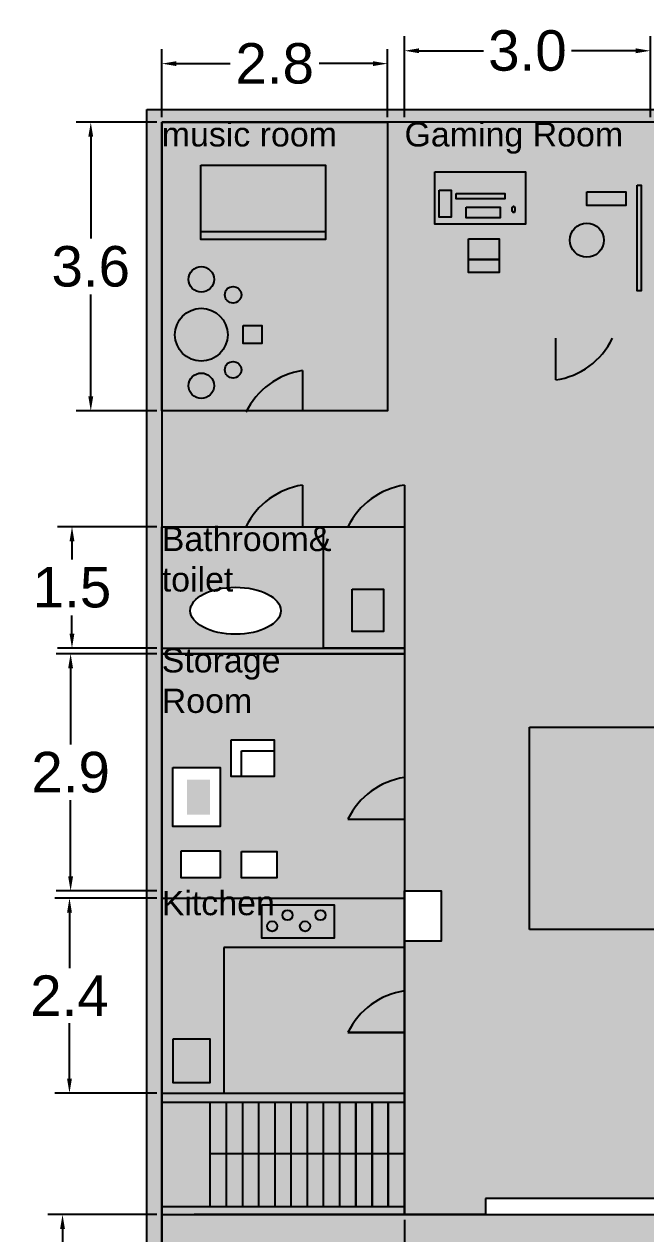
# Model space of a CAD drawing. Header units: metres. Extents: x 27.6 to 48.1, y 14.9 to 38.7.
# Drawn here: x 27.6 to 35.28, y 23.71 to 38.66 of the extents above; entities that cross this region are included whole.
import ezdxf

# ---------------------------------------------------------------- set-up
doc = ezdxf.new("R2010")
doc.units = ezdxf.units.M
doc.styles.get("Standard").update_dxf_attribs({"font": 'arial.ttf'})
doc.dimstyles.new('Copy of Standard', dxfattribs={"dimtxt": 0.5, "dimasz": 0.18, "dimexe": 0.18, "dimexo": 0.0625, "dimgap": 0.09, "dimtad": 0, "dimtih": 1, "dimtoh": 1, "dimdec": 1, "dimzin": 0, "dimdsep": 46, "dimtxsty": 'Standard', "dimcen": 0.09, "dimadec": 0, "dimazin": 0, "dimtfac": 1, "dimtdec": 1, "dimtofl": 0, "dimtmove": 0, "dimatfit": 3, "dimfxl": 1, "dimtolj": 1, "dimtzin": 0, "dimarcsym": 0})

# ---------------------------------------------------------------- blocks, each defined once
blk = doc.blocks.new('*D3')
at = {"color": 0, "lineweight": -2, "transparency": 16777216}
for p, q in [((29.241, 37.452), (28.246, 37.452)), ((28.426, 37.272), (28.426, 36.014)), ((28.426, 34.064), (28.426, 35.323)), ((29.241, 33.884), (28.246, 33.884))]:
    blk.add_line(p, q, dxfattribs=at)
at = {"color": 0, "transparency": 16777216}
for points in [[(28.396, 37.272), (28.456, 37.272), (28.426, 37.452)], [(28.396, 34.064), (28.456, 34.064), (28.426, 33.884)]]:
    blk.add_solid(points, dxfattribs=at)
at = {"layer": 'Defpoints', "color": 0, "transparency": 16777216}
for p in [(28.426, 37.452), (29.303, 37.452), (29.303, 33.884)]:
    blk.add_point(p, dxfattribs=at)
at = {"color": 0, "transparency": 16777216, "insert": (28.426, 35.668), "char_height": 0.5, "attachment_point": 5}
blk.add_mtext('\\A1;3.6', dxfattribs=at)
blk = doc.blocks.new('*D4')
at = {"color": 0, "lineweight": -2, "transparency": 16777216}
for p, q in [((29.303, 37.514), (29.303, 38.356)), ((32.094, 37.514), (32.094, 38.356)), ((29.483, 38.176), (30.149, 38.176)), ((31.914, 38.176), (31.249, 38.176))]:
    blk.add_line(p, q, dxfattribs=at)
at = {"color": 0, "transparency": 16777216}
for points in [[(29.483, 38.206), (29.483, 38.146), (29.303, 38.176)], [(31.914, 38.206), (31.914, 38.146), (32.094, 38.176)]]:
    blk.add_solid(points, dxfattribs=at)
at = {"layer": 'Defpoints', "color": 0, "transparency": 16777216}
for p in [(32.094, 38.176), (29.303, 37.452), (32.094, 37.452)]:
    blk.add_point(p, dxfattribs=at)
at = {"color": 0, "transparency": 16777216, "insert": (30.699, 38.176), "char_height": 0.5, "attachment_point": 5}
blk.add_mtext('\\A1;2.8', dxfattribs=at)
blk = doc.blocks.new('*D5')
at = {"color": 0, "lineweight": -2, "transparency": 16777216}
for p, q in [((32.303, 37.514), (32.303, 38.515)), ((35.341, 37.514), (35.341, 38.515)), ((32.483, 38.335), (33.278, 38.335)), ((35.161, 38.335), (34.367, 38.335))]:
    blk.add_line(p, q, dxfattribs=at)
at = {"color": 0, "transparency": 16777216}
for points in [[(32.483, 38.365), (32.483, 38.305), (32.303, 38.335)], [(35.161, 38.365), (35.161, 38.305), (35.341, 38.335)]]:
    blk.add_solid(points, dxfattribs=at)
at = {"layer": 'Defpoints', "color": 0, "transparency": 16777216}
for p in [(35.341, 38.335), (32.303, 37.452), (35.341, 37.452)]:
    blk.add_point(p, dxfattribs=at)
at = {"color": 0, "transparency": 16777216, "insert": (33.822, 38.335), "char_height": 0.5, "attachment_point": 5}
blk.add_mtext('\\A1;3.0', dxfattribs=at)
blk = doc.blocks.new('*D7')
at = {"color": 0, "lineweight": -2, "transparency": 16777216}
for p, q in [((29.241, 32.452), (28.014, 32.452)), ((28.194, 32.272), (28.194, 32.047)), ((28.194, 31.132), (28.194, 31.356)), ((29.241, 30.952), (28.014, 30.952))]:
    blk.add_line(p, q, dxfattribs=at)
at = {"color": 0, "transparency": 16777216}
for points in [[(28.164, 32.272), (28.224, 32.272), (28.194, 32.452)], [(28.164, 31.132), (28.224, 31.132), (28.194, 30.952)]]:
    blk.add_solid(points, dxfattribs=at)
at = {"layer": 'Defpoints', "color": 0, "transparency": 16777216}
for p in [(29.303, 32.452), (28.194, 30.952), (29.303, 30.952)]:
    blk.add_point(p, dxfattribs=at)
at = {"color": 0, "transparency": 16777216, "insert": (28.194, 31.702), "char_height": 0.5, "attachment_point": 5}
blk.add_mtext('\\A1;1.5', dxfattribs=at)
blk = doc.blocks.new('*D8')
at = {"color": 0, "lineweight": -2, "transparency": 16777216}
for p, q in [((29.241, 30.883), (27.997, 30.883)), ((28.177, 30.703), (28.177, 29.763)), ((28.177, 28.132), (28.177, 29.072)), ((29.241, 27.952), (27.997, 27.952))]:
    blk.add_line(p, q, dxfattribs=at)
at = {"color": 0, "transparency": 16777216}
for points in [[(28.147, 30.703), (28.207, 30.703), (28.177, 30.883)], [(28.147, 28.132), (28.207, 28.132), (28.177, 27.952)]]:
    blk.add_solid(points, dxfattribs=at)
at = {"layer": 'Defpoints', "color": 0, "transparency": 16777216}
for p in [(29.303, 30.883), (28.177, 27.952), (29.303, 27.952)]:
    blk.add_point(p, dxfattribs=at)
at = {"color": 0, "transparency": 16777216, "insert": (28.177, 29.417), "char_height": 0.5, "attachment_point": 5}
blk.add_mtext('\\A1;2.9', dxfattribs=at)
blk = doc.blocks.new('*D9')
at = {"color": 0, "lineweight": -2, "transparency": 16777216}
for p, q in [((29.241, 27.864), (27.983, 27.864)), ((28.163, 27.684), (28.163, 26.999)), ((28.163, 25.632), (28.163, 26.317)), ((29.241, 25.452), (27.983, 25.452))]:
    blk.add_line(p, q, dxfattribs=at)
at = {"color": 0, "transparency": 16777216}
for points in [[(28.133, 27.684), (28.193, 27.684), (28.163, 27.864)], [(28.133, 25.632), (28.193, 25.632), (28.163, 25.452)]]:
    blk.add_solid(points, dxfattribs=at)
at = {"layer": 'Defpoints', "color": 0, "transparency": 16777216}
for p in [(29.303, 27.864), (28.163, 25.452), (29.303, 25.452)]:
    blk.add_point(p, dxfattribs=at)
at = {"color": 0, "transparency": 16777216, "insert": (28.163, 26.658), "char_height": 0.5, "attachment_point": 5}
blk.add_mtext('\\A1;2.4', dxfattribs=at)
blk = doc.blocks.new('*D10')
at = {"color": 0, "lineweight": -2, "transparency": 16777216}
for p, q in [((29.241, 23.952), (27.897, 23.952)), ((28.077, 23.772), (28.077, 22.046)), ((28.077, 19.632), (28.077, 21.358)), ((29.241, 19.452), (27.897, 19.452))]:
    blk.add_line(p, q, dxfattribs=at)
at = {"color": 0, "transparency": 16777216}
for points in [[(28.047, 23.772), (28.107, 23.772), (28.077, 23.952)], [(28.047, 19.632), (28.107, 19.632), (28.077, 19.452)]]:
    blk.add_solid(points, dxfattribs=at)
at = {"layer": 'Defpoints', "color": 0, "transparency": 16777216}
for p in [(29.303, 23.952), (28.077, 19.452), (29.303, 19.452)]:
    blk.add_point(p, dxfattribs=at)
at = {"color": 0, "transparency": 16777216, "insert": (28.077, 21.702), "char_height": 0.5, "attachment_point": 5}
blk.add_mtext('\\A1;4.5', dxfattribs=at)
blk = doc.blocks.new('*D11')
at = {"color": 0, "lineweight": -2, "transparency": 16777216}
for p, q in [((29.303, 23.889), (29.303, 15.095)), ((32.303, 23.889), (32.303, 15.095)), ((29.483, 15.275), (30.259, 15.275)), ((32.123, 15.275), (31.348, 15.275))]:
    blk.add_line(p, q, dxfattribs=at)
at = {"color": 0, "transparency": 16777216}
for points in [[(29.483, 15.305), (29.483, 15.245), (29.303, 15.275)], [(32.123, 15.305), (32.123, 15.245), (32.303, 15.275)]]:
    blk.add_solid(points, dxfattribs=at)
at = {"layer": 'Defpoints', "color": 0, "transparency": 16777216}
for p in [(29.303, 23.952), (32.303, 23.952), (32.303, 15.275)]:
    blk.add_point(p, dxfattribs=at)
at = {"color": 0, "transparency": 16777216, "insert": (30.803, 15.275), "char_height": 0.5, "attachment_point": 5}
blk.add_mtext('\\A1;3.0', dxfattribs=at)

msp = doc.modelspace()

# ---------------------------------------------------------------- hatches: boundary and pattern name
at = {"true_color": 0x000000}
h = msp.add_hatch(color=18, dxfattribs=at)
h.paths.add_polyline_path([(29.119, 19.229), (41.53, 19.229), (41.53, 37.61), (29.119, 37.61)])
h.paths.add_polyline_path([(29.303, 37.452), (32.094, 37.452), (32.094, 33.884), (29.303, 33.884), (29.303, 19.452), (41.303, 19.452), (41.303, 32.984), (35.544, 32.984), (35.544, 35.941), (35.388, 35.941), (35.388, 37.452), (41.303, 37.452), (41.303, 32.984), (41.303, 19.452), (29.303, 19.452), (29.303, 23.952), (29.303, 25.452), (29.303, 27.952), (29.303, 30.952), (29.303, 32.452)], flags=16)
h.paths.add_polyline_path([(29.785, 36.92), (31.325, 36.92), (31.325, 36.001), (29.785, 36.001)], flags=0)
h.paths.add_polyline_path([(29.949, 35.51, -1), (29.635, 35.51, -1)], flags=0)
h.paths.add_polyline_path([(30.287, 35.319, -1), (30.082, 35.319, -1)], flags=0)
h.paths.add_polyline_path([(30.117, 34.826, -1), (29.466, 34.826, -1)], flags=0)
h.paths.add_polyline_path([(30.308, 34.941), (30.54, 34.941), (30.54, 34.716), (30.308, 34.716)], flags=0)
h.paths.add_polyline_path([(30.287, 34.392, -1), (30.082, 34.392, -1)], flags=0)
h.paths.add_polyline_path([(29.949, 34.195, -1), (29.635, 34.195, -1)], flags=0)
h.paths.add_polyline_path([(32.678, 36.838), (33.796, 36.838), (33.796, 36.193), (32.678, 36.193)], flags=16)
h.paths.add_polyline_path([(32.733, 36.612), (32.881, 36.612), (32.881, 36.279), (32.733, 36.279)], flags=0)
h.paths.add_polyline_path([(32.943, 36.573), (33.543, 36.573), (33.543, 36.504), (32.943, 36.504)], flags=0)
h.paths.add_polyline_path([(33.064, 36.401), (33.486, 36.401), (33.486, 36.27), (33.064, 36.27)], flags=0)
h.paths.add_polyline_path([(33.093, 36.009), (33.474, 36.009), (33.474, 35.756), (33.474, 35.595), (33.093, 35.595), (33.093, 35.756)], flags=16)
edge = h.paths.add_edge_path(flags=0)
edge.add_ellipse((33.651, 36.375), major_axis=(0, -0.0399), ratio=0.429179, start_angle=0, end_angle=360)
h.paths.add_polyline_path([(31.044, 32.966), (31.044, 32.452), (31.603, 32.452, -0.247986), (32.303, 32.966), (32.303, 30.952), (32.303, 27.952), (32.756, 27.952), (32.756, 27.329), (32.303, 27.329), (32.303, 27.252), (32.303, 25.452), (32.303, 24.702), (32.303, 23.952), (33.303, 23.952), (33.303, 24.152), (41.303, 24.152), (41.303, 23.952), (29.903, 23.952), (29.903, 25.452), (30.072, 25.452), (30.072, 27.252), (32.303, 27.252), (32.303, 27.952), (32.303, 28.839), (31.603, 28.839, -0.247986), (32.303, 29.353), (32.303, 30.952), (31.303, 30.952), (31.303, 32.452), (30.344, 32.452, -0.247986)], flags=16)
h.paths.add_polyline_path([(34.768, 35.994, -1), (34.345, 35.994, -1)], flags=16)
h.paths.add_polyline_path([(34.556, 36.592), (35.038, 36.592), (35.038, 36.424), (34.556, 36.424)], flags=16)
edge = h.paths.add_edge_path(flags=16)
edge.add_ellipse((30.215, 31.415), major_axis=(0.559, 0), ratio=0.519224, start_angle=0, end_angle=360)
h.paths.add_polyline_path([(35.177, 36.672), (35.228, 36.672), (35.228, 35.367), (35.177, 35.367)], flags=16)
h.paths.add_polyline_path([(31.655, 31.683), (32.042, 31.683), (32.042, 31.157), (31.655, 31.157)], flags=0)
h.paths.add_polyline_path([(35.629, 35.683), (35.745, 35.683), (36.097, 35.683), (36.097, 34.967), (35.745, 34.967), (35.745, 34.965), (35.629, 34.965)], flags=0)
h.paths.add_polyline_path([(35.606, 34.502), (36.147, 34.502), (36.147, 33.157), (35.606, 33.157)], flags=0)
h.paths.add_polyline_path([(30.16, 29.818), (30.693, 29.818), (30.693, 29.365), (30.16, 29.365)], flags=0)
h.paths.add_polyline_path([(29.441, 29.479), (30.027, 29.479), (30.027, 28.747), (29.441, 28.747)], flags=16)
h.paths.add_polyline_path([(33.846, 29.977), (35.846, 29.977), (35.846, 27.977), (35.846, 27.477), (33.846, 27.477)], flags=0)
h.paths.add_polyline_path([(29.541, 28.448), (30.027, 28.448), (30.027, 28.115), (29.541, 28.115)], flags=16)
h.paths.add_polyline_path([(30.287, 28.441), (30.726, 28.441), (30.726, 28.115), (30.287, 28.115)], flags=0)
h.paths.add_polyline_path([(32.303, 26.716), (32.303, 26.202), (32.303, 25.452), (32.303, 23.952), (32.103, 23.952), (31.903, 23.952), (31.703, 23.952), (31.503, 23.952), (31.303, 23.952), (31.103, 23.952), (30.903, 23.952), (30.703, 23.952), (30.503, 23.952), (30.303, 23.952), (30.103, 23.952), (30.103, 25.452), (30.303, 25.452), (32.303, 25.452), (32.303, 26.202), (31.603, 26.202, -0.247986)], flags=0)
h.paths.add_polyline_path([(30.541, 27.779), (31.434, 27.779), (31.434, 27.37), (30.541, 27.37)], flags=0)
h.paths.add_polyline_path([(38.715, 35.457), (40.392, 35.457), (40.683, 35.457), (41.142, 35.457), (41.142, 33.647), (38.715, 33.647)], flags=0)
h.paths.add_polyline_path([(30.919, 27.653, -1), (30.794, 27.653, -1)], flags=0)
h.paths.add_polyline_path([(31.327, 27.653, -1), (31.201, 27.653, -1)], flags=0)
h.paths.add_polyline_path([(30.73, 27.515, -1), (30.604, 27.515, -1)], flags=0)
h.paths.add_polyline_path([(31.136, 27.515, -1), (31.011, 27.515, -1)], flags=0)
h.paths.add_polyline_path([(37.214, 30.984), (38.136, 30.984), (38.136, 30.843), (38.136, 30.268), (37.99, 30.268), (37.334, 30.268), (37.214, 30.269), (37.214, 30.843)], flags=0)
edge = h.paths.add_edge_path(flags=0)
edge.add_ellipse((40.547, 36.815), major_axis=(0.35, 0), ratio=0.843746, start_angle=0, end_angle=360)
h.paths.add_polyline_path([(29.446, 26.125), (29.899, 26.125), (29.899, 25.579), (29.446, 25.579)], flags=16)
edge = h.paths.add_edge_path(flags=0)
edge.add_ellipse((37.957, 28.748), major_axis=(0, -1.275), ratio=0.610389, start_angle=0, end_angle=360)
h.paths.add_polyline_path([(40.74, 35.265), (41.016, 35.265), (41.016, 34.569), (40.74, 34.569)], flags=0)
h.paths.add_polyline_path([(40.917, 37.22), (41.093, 37.22), (41.093, 36.398), (40.917, 36.398)], flags=0)
h.paths.add_polyline_path([(30.303, 24.702), (32.103, 24.702), (32.103, 23.952), (31.903, 23.952), (31.703, 23.952), (31.503, 23.952), (31.503, 24.702), (30.503, 24.702), (30.503, 23.952), (30.303, 23.952)], flags=0)
h.paths.add_polyline_path([(40.732, 34.413), (41.016, 34.413), (41.016, 33.764), (40.732, 33.764)], flags=0)
h.paths.add_polyline_path([(39.152, 29.947), (40.156, 29.947), (40.648, 29.947), (40.648, 27.431), (40.156, 27.431), (39.152, 27.431), (39.152, 27.779), (39.152, 28.403), (39.152, 28.991), (39.152, 29.599)], flags=0)
h.paths.add_polyline_path([(39.152, 29.947), (40.156, 29.947), (40.156, 29.599), (39.152, 29.599)], flags=0)
h.paths.add_polyline_path([(37.214, 27.011), (37.334, 27.011), (37.99, 27.011), (38.136, 27.011), (38.136, 26.437), (38.134, 26.289), (37.214, 26.289), (37.214, 26.438)], flags=0)
h.paths.add_polyline_path([(30.853, 22.956), (31.565, 22.956), (31.565, 21.475), (30.853, 21.475)], flags=16)
h.paths.add_polyline_path([(32.034, 22.956), (32.701, 22.956), (32.701, 21.505), (32.034, 21.505)], flags=16)
h.paths.add_polyline_path([(33.246, 22.956), (33.972, 22.956), (33.972, 21.505), (33.246, 21.505)], flags=16)
h.paths.add_polyline_path([(38.742, 23.032, -1), (38.288, 23.032, -1)], flags=16)
h.paths.add_polyline_path([(37.591, 21.901, -1), (37.137, 21.901, -1)], flags=16)
h.paths.add_polyline_path([(39.257, 21.838, -1), (37.864, 21.838, -1)], flags=16)
h.paths.add_polyline_path([(40.014, 21.901, -1), (39.56, 21.901, -1)], flags=16)
h.paths.add_polyline_path([(38.79, 20.646, -1), (38.336, 20.646, -1)], flags=16)
h = msp.add_hatch(color=9)
h.paths.add_polyline_path([(41.303, 35.941), (35.341, 35.941), (35.341, 32.984), (41.303, 32.984)])
h.paths.add_polyline_path([(38.715, 35.457), (40.392, 35.457), (40.683, 35.457), (41.142, 35.457), (41.142, 33.647), (41.099, 33.647), (38.715, 33.647)], flags=16)
h.paths.add_polyline_path([(36.097, 34.967), (35.745, 34.967), (35.745, 34.965), (35.629, 34.965), (35.629, 35.683), (35.745, 35.683), (36.097, 35.683)], flags=16)
h.paths.add_polyline_path([(36.147, 34.502), (36.147, 33.157), (35.606, 33.157), (35.606, 34.502)], flags=16)
h.paths.add_polyline_path([(40.74, 35.265), (41.016, 35.265), (41.016, 34.569), (40.74, 34.569)], flags=0)
h.paths.add_polyline_path([(40.732, 34.413), (41.016, 34.413), (41.016, 33.764), (40.732, 33.764)], flags=16)
h.paths.add_polyline_path([(41.303, 32.984), (37.96, 32.984, -0.248687), (37.258, 32.467), (37.258, 32.984), (35.341, 32.984), (35.341, 34.784), (34.873, 34.784, -0.248621), (34.172, 34.268), (34.172, 34.784), (32.303, 34.784), (32.303, 33.884), (29.303, 33.884), (29.303, 32.452), (30.344, 32.452, -0.247986), (31.044, 32.966), (31.044, 32.452), (31.603, 32.452, -0.247986), (32.303, 32.966), (32.303, 30.952), (32.303, 27.952), (32.756, 27.952), (32.756, 27.329), (32.303, 27.329), (32.303, 27.252), (32.303, 25.452), (33.303, 25.452), (33.303, 24.152), (41.303, 24.152)])
h.paths.add_polyline_path([(35.846, 29.977), (35.846, 27.977), (35.846, 27.477), (33.846, 27.477), (33.846, 29.977)], flags=16)
h.paths.add_polyline_path([(37.214, 30.984), (38.136, 30.984), (38.136, 30.843), (38.136, 30.268), (37.99, 30.268), (37.334, 30.268), (37.214, 30.269), (37.214, 30.843)], flags=16)
edge = h.paths.add_edge_path(flags=16)
edge.add_ellipse((37.957, 28.748), major_axis=(0, -1.275), ratio=0.610389, start_angle=0, end_angle=360)
h.paths.add_polyline_path([(39.152, 29.947), (40.156, 29.947), (40.648, 29.947), (40.648, 27.431), (40.156, 27.431), (39.152, 27.431), (39.152, 27.779), (39.152, 28.403), (39.152, 28.991), (39.152, 29.599)], flags=16)
h.paths.add_polyline_path([(39.152, 29.947), (40.156, 29.947), (40.156, 29.599), (39.152, 29.599)], flags=0)
h.paths.add_polyline_path([(37.214, 27.011), (37.334, 27.011), (37.99, 27.011), (38.136, 27.011), (38.136, 26.437), (38.134, 26.289), (37.214, 26.289), (37.214, 26.438)], flags=16)
h.paths.add_polyline_path([(32.303, 30.952), (31.303, 30.952), (29.303, 30.952), (29.303, 27.952), (32.303, 27.952), (32.303, 28.839), (31.603, 28.839, -0.247986), (32.303, 29.353)], flags=17)
h.paths.add_polyline_path([(30.693, 29.818), (30.693, 29.365), (30.287, 29.365), (30.16, 29.365), (30.16, 29.818)], flags=16)
h.paths.add_polyline_path([(30.027, 29.479), (30.027, 28.747), (29.441, 28.747), (29.441, 29.479)], flags=16)
h.paths.add_polyline_path([(30.726, 28.441), (30.726, 28.115), (30.287, 28.115), (30.287, 28.441)], flags=16)
h.paths.add_polyline_path([(29.901, 29.326), (29.901, 28.893), (29.614, 28.893), (29.614, 29.326)], flags=0)
h.paths.add_polyline_path([(30.027, 28.448), (30.027, 28.115), (29.541, 28.115), (29.541, 28.448)], flags=16)
h.paths.add_polyline_path([(31.303, 32.452), (31.044, 32.452), (29.303, 32.452), (29.303, 30.952), (31.303, 30.952)], flags=17)
edge = h.paths.add_edge_path(flags=16)
edge.add_ellipse((30.215, 31.415), major_axis=(0.559, 0), ratio=0.519224, start_angle=0, end_angle=360)
h.paths.add_polyline_path([(32.303, 32.452), (31.303, 32.452), (31.303, 30.952), (32.303, 30.952)], flags=17)
h.paths.add_polyline_path([(32.042, 31.683), (32.042, 31.157), (31.655, 31.157), (31.655, 31.683)], flags=16)
h.paths.add_polyline_path([(32.303, 37.452), (29.303, 37.452), (29.303, 33.884), (30.352, 33.884, -0.242719), (31.044, 34.382), (31.044, 33.884), (32.303, 33.884), (32.303, 34.784)])
h.paths.add_polyline_path([(31.325, 36.001), (29.785, 36.001), (29.785, 36.101), (29.785, 36.92), (31.325, 36.92)], flags=16)
h.paths.add_polyline_path([(30.54, 34.941), (30.54, 34.716), (30.308, 34.716), (30.308, 34.941)], flags=16)
h.paths.add_polyline_path([(30.082, 35.319, -1), (30.287, 35.319, -1)], flags=16)
h.paths.add_polyline_path([(30.287, 34.392, -1), (30.082, 34.392, -1)], flags=16)
h.paths.add_polyline_path([(30.117, 34.826, -1), (29.466, 34.826, -1)], flags=16)
h.paths.add_polyline_path([(29.635, 35.51, -1), (29.949, 35.51, -1)], flags=16)
h.paths.add_polyline_path([(29.949, 34.195, -1), (29.635, 34.195, -1)], flags=16)
h.paths.add_polyline_path([(35.341, 35.941), (35.341, 37.452), (32.303, 37.452), (32.303, 34.784), (34.172, 34.784), (35.341, 34.784)])
h.paths.add_polyline_path([(33.093, 35.595), (33.093, 35.756), (33.093, 36.009), (33.474, 36.009), (33.474, 35.756), (33.474, 35.595)], flags=16)
h.paths.add_polyline_path([(32.678, 36.193), (32.678, 36.838), (33.796, 36.838), (33.796, 36.193)], flags=16)
h.paths.add_polyline_path([(33.064, 36.27), (33.064, 36.401), (33.486, 36.401), (33.486, 36.27)], flags=0)
h.paths.add_polyline_path([(32.881, 36.279), (32.733, 36.279), (32.733, 36.612), (32.881, 36.612)], flags=0)
edge = h.paths.add_edge_path(flags=0)
edge.add_ellipse((33.651, 36.375), major_axis=(0, -0.0399), ratio=0.429179, start_angle=0, end_angle=360)
h.paths.add_polyline_path([(34.345, 35.994, -1), (34.768, 35.994, -1)], flags=16)
h.paths.add_polyline_path([(32.943, 36.504), (32.943, 36.573), (33.543, 36.573), (33.543, 36.504)], flags=0)
h.paths.add_polyline_path([(34.556, 36.424), (34.556, 36.592), (35.038, 36.592), (35.038, 36.424)], flags=16)
h.paths.add_polyline_path([(35.177, 35.367), (35.177, 36.672), (35.228, 36.672), (35.228, 35.367)], flags=16)
h.paths.add_polyline_path([(41.303, 23.952), (29.303, 23.952), (29.303, 19.452), (41.303, 19.452)])
h.paths.add_polyline_path([(37.591, 21.901, -1), (37.137, 21.901, -1)], flags=16)
h.paths.add_polyline_path([(39.257, 21.838, -1), (37.864, 21.838, -1)], flags=16)
h.paths.add_polyline_path([(33.972, 22.956), (33.972, 21.505), (33.246, 21.505), (33.246, 22.956)], flags=16)
h.paths.add_polyline_path([(38.742, 23.032, -1), (38.288, 23.032, -1)], flags=16)
h.paths.add_polyline_path([(38.79, 20.646, -1), (38.336, 20.646, -1)], flags=16)
h.paths.add_polyline_path([(32.701, 22.956), (32.701, 21.505), (32.034, 21.505), (32.034, 22.956)], flags=16)
h.paths.add_polyline_path([(40.014, 21.901, -1), (39.56, 21.901, -1)], flags=16)
h.paths.add_polyline_path([(31.565, 22.956), (31.565, 21.475), (30.853, 21.475), (30.853, 22.956)], flags=16)
h.paths.add_polyline_path([(33.303, 25.452), (32.303, 25.452), (32.303, 24.702), (32.303, 23.952), (33.303, 23.952)])
h.paths.add_polyline_path([(29.903, 25.452), (29.703, 25.452), (29.303, 25.452), (29.303, 23.952), (29.903, 23.952)])
h.paths.add_polyline_path([(30.703, 24.702), (30.503, 24.702), (30.503, 23.952), (30.703, 23.952)])
h.paths.add_polyline_path([(32.303, 26.202), (31.603, 26.202, -0.247986), (32.303, 26.716), (32.303, 27.252), (30.072, 27.252), (30.072, 25.452), (32.303, 25.452)], flags=17)
h = msp.add_hatch(color=256)
h.set_gradient(color1=(39, 118, 187), color2=(122, 175, 223), tint=1)
h.paths.add_polyline_path([(41.303, 37.452), (35.341, 37.452), (35.341, 35.941), (41.303, 35.941)])
edge = h.paths.add_edge_path(flags=16)
edge.add_ellipse((40.547, 36.815), major_axis=(0.35, 0), ratio=0.843746, start_angle=0, end_angle=360)
h.paths.add_polyline_path([(40.917, 37.22), (41.093, 37.22), (41.093, 36.398), (40.917, 36.398)], flags=16)
h.paths.add_polyline_path([(32.303, 32.452), (31.303, 32.452), (31.303, 30.952), (32.303, 30.952)])
h.paths.add_polyline_path([(32.042, 31.683), (32.042, 31.157), (31.655, 31.157), (31.655, 31.683)], flags=16)
h.paths.add_polyline_path([(31.303, 32.452), (29.303, 32.452), (29.303, 30.952), (31.303, 30.952)])
edge = h.paths.add_edge_path(flags=16)
edge.add_ellipse((30.215, 31.415), major_axis=(0.559, 0), ratio=0.519224, start_angle=0, end_angle=360)
h = msp.add_hatch(color=256)
h.set_gradient(color1=(237, 31, 36), color2=(209, 156, 199), tint=1)
h.paths.add_polyline_path([(32.094, 37.452), (29.303, 37.452), (29.303, 33.884), (30.352, 33.884, -0.242719), (31.044, 34.382), (31.044, 33.884), (32.094, 33.884)])
h.paths.add_polyline_path([(31.325, 36.001), (29.785, 36.001), (29.785, 36.92), (31.325, 36.92)], flags=16)
h.paths.add_polyline_path([(30.54, 34.941), (30.54, 34.716), (30.308, 34.716), (30.308, 34.941)], flags=16)
h.paths.add_polyline_path([(30.082, 35.319, -1), (30.287, 35.319, -1)], flags=16)
h.paths.add_polyline_path([(30.287, 34.392, -1), (30.082, 34.392, -1)], flags=16)
h.paths.add_polyline_path([(30.117, 34.826, -1), (29.466, 34.826, -1)], flags=16)
h.paths.add_polyline_path([(29.635, 35.51, -1), (29.949, 35.51, -1)], flags=16)
h.paths.add_polyline_path([(29.949, 34.195, -1), (29.635, 34.195, -1)], flags=16)
h = msp.add_hatch(color=256)
h.set_gradient(color1=(100, 33, 101), color2=(209, 156, 199), tint=1)
h.paths.add_polyline_path([(35.341, 34.784), (35.341, 37.452), (32.303, 37.452), (32.303, 34.784)])
h.paths.add_polyline_path([(33.474, 35.595), (33.093, 35.595), (33.093, 35.756), (33.093, 36.009), (33.474, 36.009), (33.474, 35.756)], flags=16)
h.paths.add_polyline_path([(32.678, 36.193), (32.678, 36.838), (33.796, 36.838), (33.796, 36.193)], flags=16)
h.paths.add_polyline_path([(33.486, 36.27), (33.064, 36.27), (33.064, 36.401), (33.486, 36.401)], flags=0)
h.paths.add_polyline_path([(34.345, 35.994, -1), (34.768, 35.994, -1)], flags=16)
edge = h.paths.add_edge_path(flags=0)
edge.add_ellipse((33.651, 36.375), major_axis=(0, -0.0399), ratio=0.429179, start_angle=0, end_angle=360)
h.paths.add_polyline_path([(32.881, 36.279), (32.733, 36.279), (32.733, 36.612), (32.881, 36.612)], flags=0)
h.paths.add_polyline_path([(32.943, 36.504), (32.943, 36.573), (33.543, 36.573), (33.543, 36.504)], flags=0)
h.paths.add_polyline_path([(34.556, 36.424), (34.556, 36.592), (35.038, 36.592), (35.038, 36.424)], flags=16)
h.paths.add_polyline_path([(35.177, 35.367), (35.177, 36.672), (35.228, 36.672), (35.228, 35.367)], flags=16)
h = msp.add_hatch(color=256)
h.set_gradient(color2=(199, 200, 202), tint=1, name='INVCURVED')
h.paths.add_polyline_path([(31.325, 36.92), (29.785, 36.92), (29.785, 36.101), (31.325, 36.101)])
h.paths.add_polyline_path([(31.325, 36.101), (29.785, 36.101), (29.785, 36.001), (31.325, 36.001)])
h = msp.add_hatch(color=256)
h.set_gradient(color2=(99, 100, 102), tint=1)
h.paths.add_polyline_path([(33.796, 36.838), (32.678, 36.838), (32.678, 36.193), (33.796, 36.193)])
h.paths.add_polyline_path([(33.543, 36.573), (33.543, 36.504), (32.943, 36.504), (32.943, 36.573)], flags=16)
h.paths.add_polyline_path([(33.486, 36.401), (33.486, 36.27), (33.064, 36.27), (33.064, 36.401)], flags=16)
h.paths.add_polyline_path([(32.881, 36.612), (32.881, 36.279), (32.733, 36.279), (32.733, 36.612)], flags=16)
edge = h.paths.add_edge_path(flags=16)
edge.add_ellipse((33.651, 36.375), major_axis=(0, -0.0399), ratio=0.429179, start_angle=0, end_angle=360)
h.paths.add_polyline_path([(33.474, 36.009), (33.093, 36.009), (33.093, 35.756), (33.474, 35.756)])
h.paths.add_polyline_path([(33.474, 35.756), (33.093, 35.756), (33.093, 35.595), (33.474, 35.595)])
h.paths.add_polyline_path([(34.768, 35.994, 1), (34.345, 35.994, 1)])
h.paths.add_polyline_path([(35.038, 36.592), (34.556, 36.592), (34.556, 36.424), (35.038, 36.424)])
h = msp.add_hatch(color=256)
h.set_gradient(color1=(99, 100, 102), color2=(206, 204, 230), tint=1, name='SPHERICAL')
h.paths.add_polyline_path([(32.733, 36.279), (32.881, 36.279), (32.881, 36.612), (32.733, 36.612)])
h.paths.add_polyline_path([(33.064, 36.401), (33.064, 36.27), (33.486, 36.27), (33.486, 36.401)])
h.paths.add_polyline_path([(33.543, 36.504), (33.543, 36.573), (32.943, 36.573), (32.943, 36.504)])
edge = h.paths.add_edge_path()
edge.add_ellipse((33.651, 36.375), major_axis=(0, -0.0399), ratio=0.429179, start_angle=0, end_angle=360)
h.paths.add_polyline_path([(35.177, 35.367), (35.228, 35.367), (35.228, 36.672), (35.177, 36.672)])
at = {"true_color": 0xedee99}
h = msp.add_hatch(color=61, dxfattribs=at)
h.paths.add_polyline_path([(30.117, 34.826, 1), (29.466, 34.826, 1)])
h.paths.add_polyline_path([(29.949, 35.51, 1), (29.635, 35.51, 1)])
h.paths.add_polyline_path([(30.287, 35.319, 1), (30.082, 35.319, 1)])
h.paths.add_polyline_path([(30.308, 34.941), (30.308, 34.716), (30.54, 34.716), (30.54, 34.941)])
h.paths.add_polyline_path([(30.082, 34.392, 1), (30.287, 34.392, 1)])
h.paths.add_polyline_path([(29.635, 34.195, 1), (29.949, 34.195, 1)])
h = msp.add_hatch(color=256)
h.set_gradient(color1=(122, 175, 223), color2=(206, 204, 230), tint=1, name='SPHERICAL')
h.paths.add_polyline_path([(35.341, 32.984), (35.341, 34.784), (34.873, 34.784, -0.248621), (34.172, 34.268), (34.172, 34.784), (32.303, 34.784), (32.303, 33.884), (29.303, 33.884), (29.303, 32.452), (30.344, 32.452, -0.247986), (31.044, 32.966), (31.044, 32.452), (31.603, 32.452, -0.247986), (32.303, 32.966), (32.303, 30.952), (32.303, 27.952), (32.756, 27.952), (32.756, 27.329), (32.303, 27.329), (32.303, 27.252), (32.303, 25.452), (32.303, 24.702), (32.303, 23.952), (33.303, 23.952), (33.303, 24.152), (41.303, 24.152), (41.303, 32.984), (37.96, 32.984, -0.248687), (37.258, 32.467), (37.258, 32.984)])
h.paths.add_polyline_path([(35.846, 29.977), (35.846, 27.977), (35.846, 27.477), (33.846, 27.477), (33.846, 29.977)], flags=16)
h.paths.add_polyline_path([(37.214, 30.984), (38.136, 30.984), (38.136, 30.843), (38.136, 30.268), (37.99, 30.268), (37.334, 30.268), (37.214, 30.269), (37.214, 30.843)], flags=16)
edge = h.paths.add_edge_path(flags=16)
edge.add_ellipse((37.957, 28.748), major_axis=(0, -1.275), ratio=0.610389, start_angle=0, end_angle=360)
h.paths.add_polyline_path([(39.152, 29.947), (40.156, 29.947), (40.648, 29.947), (40.648, 27.431), (40.156, 27.431), (39.152, 27.431), (39.152, 27.779), (39.152, 28.403), (39.152, 28.991), (39.152, 29.599)], flags=16)
h.paths.add_polyline_path([(39.152, 29.947), (40.156, 29.947), (40.156, 29.599), (39.152, 29.599)], flags=0)
h.paths.add_polyline_path([(37.214, 27.011), (37.334, 27.011), (37.99, 27.011), (38.136, 27.011), (38.136, 26.437), (38.134, 26.289), (37.214, 26.289), (37.214, 26.438)], flags=16)
h = msp.add_hatch(color=256)
h.set_gradient(color2=(147, 149, 152), tint=1, name='CYLINDER')
h.paths.add_polyline_path([(31.044, 34.382, 0.242719), (30.352, 33.884), (31.044, 33.884)])
h.paths.add_polyline_path([(31.044, 32.966, 0.247986), (30.344, 32.452), (31.044, 32.452)])
h.paths.add_polyline_path([(32.303, 32.966, 0.247986), (31.603, 32.452), (32.303, 32.452)])
h.paths.add_polyline_path([(34.873, 34.784), (34.172, 34.784), (34.172, 34.268, 0.248621)])
h.paths.add_polyline_path([(37.96, 32.984), (37.258, 32.984), (37.258, 32.467, 0.248687)])
h.paths.add_polyline_path([(32.303, 29.353, 0.247986), (31.603, 28.839), (32.303, 28.839)])
h.paths.add_polyline_path([(32.303, 26.716, 0.247986), (31.603, 26.202), (32.303, 26.202)])
at = {"true_color": 0x000000}
h = msp.add_hatch(color=18, dxfattribs=at)
h.dxf.hatch_style = 1
h.paths.add_polyline_path([(32.303, 30.952), (29.303, 30.952), (29.303, 30.883), (32.303, 30.883)])
h.paths.add_polyline_path([(29.195, 29.983), (30.827, 29.983), (30.827, 31.101), (29.195, 31.101)], flags=9)
h = msp.add_hatch(color=256)
h.set_gradient(color1=(153, 27, 30), color2=(248, 215, 49), tint=1)
h.paths.add_polyline_path([(29.303, 30.952), (29.303, 27.952), (32.303, 27.952), (32.303, 28.839), (31.603, 28.839, -0.247986), (32.303, 29.353), (32.303, 30.952)])
h.paths.add_polyline_path([(30.693, 29.818), (30.693, 29.365), (30.16, 29.365), (30.16, 29.818)], flags=16)
h.paths.add_polyline_path([(30.027, 29.479), (30.027, 28.747), (29.441, 28.747), (29.441, 29.479)], flags=16)
h.paths.add_polyline_path([(30.726, 28.441), (30.726, 28.115), (30.287, 28.115), (30.287, 28.441)], flags=16)
h.paths.add_polyline_path([(30.027, 28.448), (30.027, 28.115), (29.541, 28.115), (29.541, 28.448)], flags=16)
at = {"true_color": 0xcd6928}
msp.add_hatch(color=32, dxfattribs=at).paths.add_polyline_path([(33.846, 29.977), (33.846, 27.477), (35.846, 27.477), (35.846, 27.977), (35.846, 29.977)])
h = msp.add_hatch(color=256)
h.set_gradient(color2=(19, 103, 52), tint=1)
h.paths.add_polyline_path([(29.303, 27.864), (29.303, 25.452), (30.072, 25.452), (30.072, 27.252), (32.303, 27.252), (32.303, 27.864)])
h.paths.add_polyline_path([(30.541, 27.779), (31.434, 27.779), (31.434, 27.37), (30.541, 27.37)], flags=16)
h.paths.add_polyline_path([(30.73, 27.515, -1), (30.604, 27.515, -1)], flags=0)
h.paths.add_polyline_path([(30.794, 27.653, -1), (30.919, 27.653, -1)], flags=0)
h.paths.add_polyline_path([(31.136, 27.515, -1), (31.011, 27.515, -1)], flags=0)
h.paths.add_polyline_path([(31.201, 27.653, -1), (31.327, 27.653, -1)], flags=0)
h.paths.add_polyline_path([(29.899, 26.125), (29.899, 25.579), (29.446, 25.579), (29.446, 26.125)], flags=16)
h = msp.add_hatch(color=256)
h.set_gradient(color1=(128, 128, 128), color2=(199, 200, 202), tint=1)
h.paths.add_polyline_path([(30.541, 27.779), (30.541, 27.37), (31.434, 27.37), (31.434, 27.779)])
h.paths.add_polyline_path([(31.136, 27.515, -1), (31.011, 27.515, -1)], flags=16)
h.paths.add_polyline_path([(30.919, 27.653, -1), (30.794, 27.653, -1)], flags=16)
h.paths.add_polyline_path([(31.327, 27.653, -1), (31.201, 27.653, -1)], flags=16)
h.paths.add_polyline_path([(30.73, 27.515, -1), (30.604, 27.515, -1)], flags=16)
h.paths.add_polyline_path([(29.446, 26.125), (29.446, 25.579), (29.899, 25.579), (29.899, 26.125)])
h = msp.add_hatch(color=256)
h.set_gradient(color1=(94, 103, 175), color2=(34, 52, 110), tint=1)
h.paths.add_polyline_path([(31.603, 26.202, -0.247986), (32.303, 26.716), (32.303, 27.252), (30.072, 27.252), (30.072, 25.452), (30.103, 25.452), (30.303, 25.452), (32.303, 25.452), (32.303, 26.202)])
h = msp.add_hatch(color=256)
h.set_gradient(color1=(241, 235, 31), color2=(147, 149, 152), tint=1, name='CYLINDER')
h.paths.add_polyline_path([(31.503, 24.702), (31.303, 24.702), (31.303, 23.952), (31.503, 23.952)])
h.paths.add_polyline_path([(31.303, 24.702), (31.103, 24.702), (31.103, 23.952), (31.303, 23.952)])
h.paths.add_polyline_path([(30.903, 24.702), (30.703, 24.702), (30.703, 23.952), (30.903, 23.952)])
h.paths.add_polyline_path([(31.103, 24.702), (30.903, 24.702), (30.903, 23.952), (31.103, 23.952)])
h.paths.add_polyline_path([(30.703, 24.702), (30.503, 24.702), (30.503, 23.952), (30.703, 23.952)])
h.paths.add_polyline_path([(30.503, 24.702), (30.303, 24.702), (30.303, 23.952), (30.503, 23.952)])
h.paths.add_polyline_path([(30.103, 24.702), (29.903, 24.702), (29.903, 23.952), (30.103, 23.952)])
h.paths.add_polyline_path([(30.303, 24.702), (30.103, 24.702), (30.103, 23.952), (30.303, 23.952)])
h.paths.add_polyline_path([(30.303, 25.452), (30.103, 25.452), (30.103, 24.702), (30.303, 24.702)])
h.paths.add_polyline_path([(30.103, 25.452), (29.903, 25.452), (29.903, 24.702), (30.103, 24.702)])
h.paths.add_polyline_path([(29.903, 25.452), (29.703, 25.452), (29.303, 25.452), (29.303, 23.952), (29.903, 23.952), (29.903, 24.702)])
h.paths.add_polyline_path([(30.503, 25.452), (30.303, 25.452), (30.303, 24.702), (30.503, 24.702)])
h.paths.add_polyline_path([(30.703, 25.452), (30.503, 25.452), (30.503, 24.702), (30.703, 24.702)])
h.paths.add_polyline_path([(31.103, 25.452), (30.903, 25.452), (30.903, 24.702), (31.103, 24.702)])
h.paths.add_polyline_path([(30.903, 25.452), (30.703, 25.452), (30.703, 24.702), (30.903, 24.702)])
h.paths.add_polyline_path([(31.303, 25.452), (31.103, 25.452), (31.103, 24.702), (31.303, 24.702)])
h.paths.add_polyline_path([(31.503, 25.452), (31.303, 25.452), (31.303, 24.702), (31.503, 24.702)])
h.paths.add_polyline_path([(31.703, 25.452), (31.503, 25.452), (31.503, 24.702), (31.703, 24.702)])
h.paths.add_polyline_path([(31.903, 25.452), (31.703, 25.452), (31.703, 24.702), (31.903, 24.702)])
h.paths.add_polyline_path([(32.103, 25.452), (31.903, 25.452), (31.903, 24.702), (32.103, 24.702)])
h.paths.add_polyline_path([(32.303, 25.452), (32.103, 25.452), (32.103, 24.702), (32.303, 24.702)])
h.paths.add_polyline_path([(32.303, 24.702), (32.103, 24.702), (32.103, 23.952), (32.303, 23.952)])
h.paths.add_polyline_path([(32.103, 24.702), (31.903, 24.702), (31.903, 23.952), (32.103, 23.952)])
h.paths.add_polyline_path([(31.903, 24.702), (31.703, 24.702), (31.703, 23.952), (31.903, 23.952)])
h.paths.add_polyline_path([(31.703, 24.702), (31.503, 24.702), (31.503, 23.952), (31.703, 23.952)])
at = {"true_color": 0x000000}
h = msp.add_hatch(color=18, dxfattribs=at)
h.dxf.hatch_style = 1
h.paths.add_polyline_path([(32.303, 25.452), (29.303, 25.452), (29.303, 25.34), (32.303, 25.34)])
h = msp.add_hatch(color=18, dxfattribs=at)
h.dxf.hatch_style = 1
h.paths.add_polyline_path([(32.303, 24.052), (29.303, 24.052), (29.303, 23.952), (32.303, 23.952)])
h = msp.add_hatch(color=256)
h.set_gradient(color1=(99, 100, 102), color2=(39, 118, 187), tint=1)
h.paths.add_polyline_path([(29.303, 23.952), (29.303, 19.452), (41.303, 19.452), (41.303, 23.952)])
h.paths.add_polyline_path([(33.972, 21.505), (33.246, 21.505), (33.246, 22.956), (33.972, 22.956)], flags=16)
h.paths.add_polyline_path([(37.591, 21.901, -1), (37.137, 21.901, -1)], flags=16)
h.paths.add_polyline_path([(32.701, 21.505), (32.034, 21.505), (32.034, 22.956), (32.701, 22.956)], flags=16)
h.paths.add_polyline_path([(39.257, 21.838, -1), (37.864, 21.838, -1)], flags=16)
h.paths.add_polyline_path([(38.288, 23.032, -1), (38.742, 23.032, -1)], flags=16)
h.paths.add_polyline_path([(31.565, 21.475), (30.853, 21.475), (30.853, 22.956), (31.565, 22.956)], flags=16)
h.paths.add_polyline_path([(38.79, 20.646, -1), (38.336, 20.646, -1)], flags=16)
h.paths.add_polyline_path([(40.014, 21.901, -1), (39.56, 21.901, -1)], flags=16)

# ---------------------------------------------------------------- linework, layer by layer
for p, q in [((41.303, 37.452), (29.303, 37.452)), ((29.785, 36.001), (29.785, 36.101)), ((29.785, 36.101), (31.325, 36.101)), ((34.172, 34.268), (34.172, 34.784)), ((31.044, 34.382), (31.044, 33.884)), ((31.044, 32.966), (31.044, 32.966)), ((31.044, 32.966), (31.044, 32.452)), ((29.303, 30.952), (29.303, 32.452)), ((32.303, 32.452), (32.303, 30.952)), ((29.303, 27.952), (29.303, 30.952)), ((29.303, 30.952), (32.303, 30.952)), ((29.303, 30.883), (29.303, 30.952)), ((32.303, 30.952), (31.303, 30.952)), ((32.303, 30.952), (32.303, 30.883)), ((32.303, 30.883), (29.303, 30.883)), ((33.846, 29.977), (35.846, 29.977)), ((33.846, 27.477), (33.846, 29.977)), ((33.846, 29.977), (33.846, 29.977)), ((31.603, 28.839), (32.303, 28.839)), ((29.303, 25.452), (29.303, 27.952)), ((32.303, 27.952), (32.303, 25.452)), ((32.303, 25.452), (32.303, 27.952)), ((32.303, 27.952), (32.303, 27.952)), ((32.303, 27.952), (32.303, 26.202)), ((32.303, 27.952), (32.303, 27.252)), ((35.846, 27.477), (33.846, 27.477)), ((32.303, 27.252), (30.072, 27.252)), ((30.072, 27.252), (30.072, 26.872)), ((30.072, 27.252), (30.072, 25.452)), ((30.072, 26.872), (30.072, 26.872)), ((32.303, 26.202), (32.303, 26.716)), ((32.303, 26.202), (31.603, 26.202)), ((31.603, 26.202), (32.303, 26.202)), ((32.303, 26.202), (32.303, 25.452)), ((29.303, 23.952), (29.303, 25.452)), ((29.303, 25.452), (29.303, 25.452)), ((29.703, 25.452), (29.903, 25.452)), ((29.903, 25.452), (30.103, 25.452)), ((30.103, 25.452), (30.303, 25.452)), ((32.303, 23.952), (32.303, 25.452)), ((32.303, 25.452), (32.303, 23.952)), ((32.303, 25.452), (32.303, 24.702)), ((29.303, 25.34), (32.303, 25.34)), ((29.903, 24.052), (29.903, 25.34)), ((30.103, 24.052), (30.103, 25.34)), ((30.303, 25.34), (30.303, 24.052)), ((30.503, 24.052), (30.503, 25.34)), ((30.703, 24.052), (30.703, 25.34)), ((30.903, 24.052), (30.903, 25.34)), ((31.103, 24.052), (31.103, 25.34)), ((31.303, 24.052), (31.303, 25.34)), ((31.503, 24.052), (31.503, 25.34)), ((31.703, 24.052), (31.703, 25.34)), ((31.703, 25.34), (31.703, 24.052)), ((31.903, 24.052), (31.903, 25.34)), ((31.903, 25.34), (31.903, 24.052)), ((32.103, 24.052), (32.103, 25.34)), ((32.103, 25.34), (32.103, 24.052)), ((32.303, 24.702), (29.903, 24.702)), ((41.303, 24.152), (33.303, 24.152)), ((33.303, 24.152), (33.303, 23.952)), ((29.303, 23.952), (29.303, 24.052)), ((29.303, 24.052), (32.303, 24.052)), ((29.303, 19.452), (29.303, 23.952)), ((29.303, 23.952), (41.303, 23.952)), ((29.903, 23.952), (29.703, 23.952)), ((30.103, 23.952), (29.903, 23.952)), ((30.303, 23.952), (30.103, 23.952)), ((30.503, 23.952), (30.303, 23.952)), ((30.303, 23.952), (30.303, 23.952)), ((30.703, 23.952), (30.503, 23.952)), ((30.503, 23.952), (30.503, 23.952)), ((30.903, 23.952), (30.703, 23.952)), ((31.103, 23.952), (30.903, 23.952)), ((31.303, 23.952), (31.103, 23.952)), ((31.503, 23.952), (31.303, 23.952)), ((31.703, 23.952), (31.503, 23.952)), ((31.703, 23.952), (31.503, 23.952)), ((31.903, 23.952), (31.703, 23.952)), ((31.903, 23.952), (31.703, 23.952)), ((31.703, 23.952), (31.703, 23.952)), ((32.103, 23.952), (31.903, 23.952)), ((32.103, 23.952), (31.903, 23.952)), ((32.303, 23.952), (32.103, 23.952)), ((32.303, 23.952), (32.103, 23.952))]:
    msp.add_line(p, q)
at = {"color": 18, "true_color": 0x000000}
for p, q in [((29.303, 37.452), (29.303, 19.452)), ((32.303, 32.966), (32.303, 30.952)), ((29.303, 32.452), (32.303, 32.452)), ((31.303, 30.952), (31.303, 32.452)), ((32.303, 30.952), (32.303, 27.952)), ((29.303, 30.883), (32.303, 30.883)), ((29.303, 27.864), (32.303, 27.864)), ((32.303, 25.452), (32.303, 27.952)), ((29.303, 25.452), (32.303, 25.452)), ((33.303, 23.952), (32.303, 23.952))]:
    msp.add_line(p, q, dxfattribs=at)
for points in [[(29.119, 37.61), (41.53, 37.61), (41.53, 19.229), (29.119, 19.229)], [(29.785, 36.92), (31.325, 36.92), (31.325, 36.001), (29.785, 36.001)], [(32.678, 36.838), (33.796, 36.838), (33.796, 36.193), (32.678, 36.193)], [(35.177, 36.672), (35.228, 36.672), (35.228, 35.367), (35.177, 35.367)], [(32.733, 36.612), (32.881, 36.612), (32.881, 36.279), (32.733, 36.279)], [(32.943, 36.573), (33.543, 36.573), (33.543, 36.504), (32.943, 36.504)], [(34.556, 36.592), (35.038, 36.592), (35.038, 36.424), (34.556, 36.424)], [(33.064, 36.401), (33.486, 36.401), (33.486, 36.27), (33.064, 36.27)], [(33.093, 36.009), (33.474, 36.009), (33.474, 35.756), (33.093, 35.756)], [(33.093, 35.756), (33.474, 35.756), (33.474, 35.595), (33.093, 35.595)], [(30.308, 34.941), (30.54, 34.941), (30.54, 34.716), (30.308, 34.716)], [(31.655, 31.683), (32.042, 31.683), (32.042, 31.157), (31.655, 31.157)], [(30.16, 29.818), (30.693, 29.818), (30.693, 29.365), (30.16, 29.365)], [(30.287, 29.685), (30.693, 29.685), (30.693, 29.365), (30.287, 29.365)], [(29.441, 29.479), (30.027, 29.479), (30.027, 28.747), (29.441, 28.747)], [(29.541, 28.448), (30.027, 28.448), (30.027, 28.115), (29.541, 28.115)], [(30.287, 28.441), (30.726, 28.441), (30.726, 28.115), (30.287, 28.115)], [(32.303, 27.952), (32.756, 27.952), (32.756, 27.329), (32.303, 27.329)], [(30.541, 27.779), (31.434, 27.779), (31.434, 27.37), (30.541, 27.37)], [(29.446, 26.125), (29.899, 26.125), (29.899, 25.579), (29.446, 25.579)]]:
    msp.add_lwpolyline(points, close=True)
msp.add_lwpolyline([(29.303, 37.452), (32.094, 37.452), (32.094, 33.884), (29.303, 33.884)], close=True, dxfattribs=at)
for centre, radius in [((34.556, 35.994), 0.211), ((29.792, 35.51), 0.157), ((30.185, 35.319), 0.102), ((29.792, 34.826), 0.326), ((30.185, 34.392), 0.102), ((29.792, 34.195), 0.157), ((30.857, 27.653), 0.0629), ((31.264, 27.653), 0.0629), ((30.667, 27.515), 0.0629), ((31.074, 27.515), 0.0629)]:
    msp.add_circle(centre, radius)
for centre, start, end in [((34.035, 35.187), 278.4583, 334.1686), ((31.18, 33.463), 98.4583, 154.1686), ((31.18, 32.047), 98.4583, 154.1686), ((32.44, 32.047), 98.4583, 154.1686), ((32.44, 28.434), 98.4583, 154.1686), ((32.44, 25.797), 98.4583, 154.1686)]:
    msp.add_arc(centre, 0.93, start, end)
for centre, major_axis, ratio in [((33.651, 36.375), (0, -0.0399), 0.429179), ((30.215, 31.415), (0.559, 0), 0.519224)]:
    msp.add_ellipse(centre, major_axis=major_axis, ratio=ratio)

# ---------------------------------------------------------------- texts
at = {"char_height": 0.3, "attachment_point": 1}
for s, width, heights, insert in [('music room', 2.57713, [0], (29.303, 37.452)), ('Gaming Room', 2.73478, [0], (32.303, 37.452)), ('Bathroom& \\Ptoilet', 3, [0], (29.303, 32.452)), ('Storage Room', 1.90863, [0.898], (29.303, 30.952)), ('Kitchen', 3, [0], (29.303, 27.952))]:
    msp.add_mtext_dynamic_manual_height_columns(s, width=width, gutter_width=12.5, heights=heights, dxfattribs=dict(at, insert=insert))

# ---------------------------------------------------------------- dimensions: what is measured, and where the dimension line sits
for base, p1, p2, picture, middle in [((35.341, 38.335), (32.303, 37.452), (35.341, 37.452), '*D5', (33.822, 38.335)), ((32.094, 38.176), (29.303, 37.452), (32.094, 37.452), '*D4', (30.699, 38.176)), ((32.303, 15.275), (29.303, 23.952), (32.303, 23.952), '*D11', (30.803, 15.275))]:
    dim = msp.add_linear_dim(base=base, p1=p1, p2=p2, dimstyle='Copy of Standard')
    dim.commit()
    dim.dimension.update_dxf_attribs({"geometry": picture, "text_midpoint": middle})
for base, p1, p2, angle, picture, middle in [((28.426, 37.452), (29.303, 33.884), (29.303, 37.452), 270, '*D3', (28.426, 35.668)), ((28.194, 30.952), (29.303, 32.452), (29.303, 30.952), 90, '*D7', (28.194, 31.702)), ((28.177, 27.952), (29.303, 30.883), (29.303, 27.952), 90, '*D8', (28.177, 29.417)), ((28.163, 25.452), (29.303, 27.864), (29.303, 25.452), 90, '*D9', (28.163, 26.658)), ((28.077, 19.452), (29.303, 23.952), (29.303, 19.452), 90, '*D10', (28.077, 21.702))]:
    dim = msp.add_linear_dim(base=base, p1=p1, p2=p2, angle=angle, dimstyle='Copy of Standard')
    dim.commit()
    dim.dimension.update_dxf_attribs({"geometry": picture, "text_midpoint": middle})

doc.saveas('drawing.dxf')
